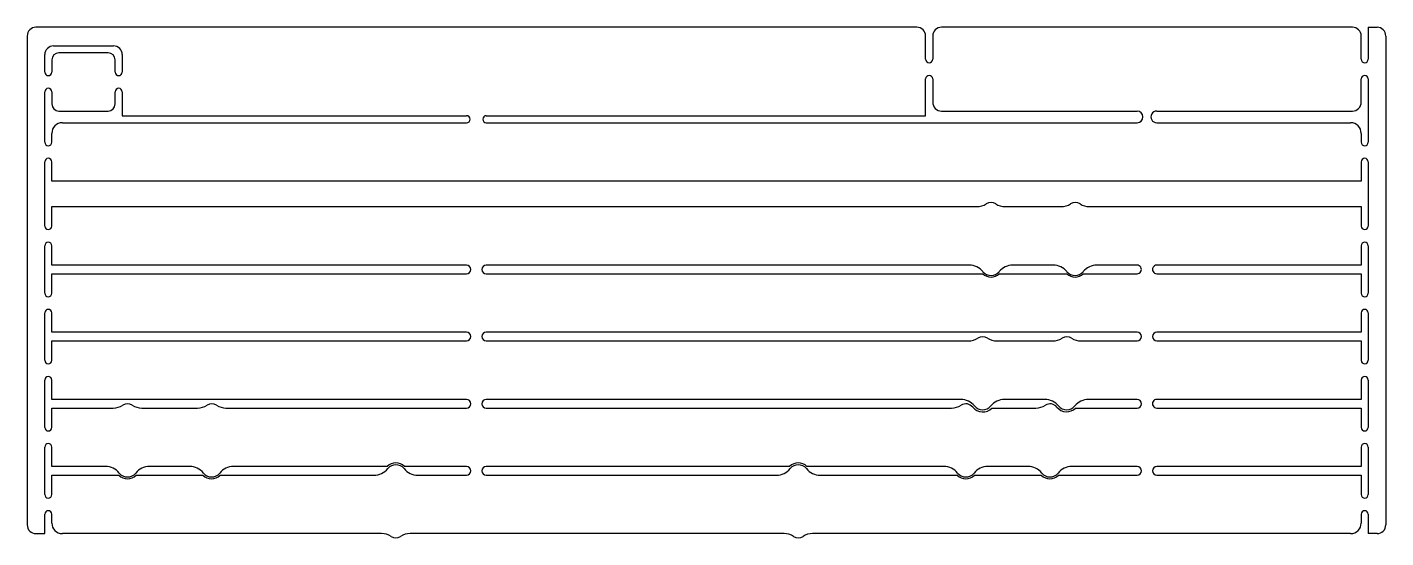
# Model space of a CAD drawing. Extents: x -29 to 357, y -109 to 35.
import ezdxf

# ---------------------------------------------------------------- set-up
doc = ezdxf.new("R2010")
doc.units = 0

msp = doc.modelspace()

# ---------------------------------------------------------------- linework, layer by layer
at = {"layer": 'panel-edge'}
for p, q in [((224.17, 35.42), (-26.03, 35.42)), ((347.88, 35.42), (231.17, 35.42)), ((352.37, 35.42), (352.37, 26.32)), ((352.37, 35.42), (354.88, 35.42)), ((-28.52, 32.92), (-28.52, -105.81)), ((226.67, 26.32), (226.67, 32.92)), ((228.67, 32.92), (228.67, 26.32)), ((350.38, 26.32), (350.38, 32.92)), ((357.38, 32.92), (357.38, -105.81)), ((-23.53, 22.67), (-23.53, 27.63)), ((-21.02, 30.13), (-4.02, 30.13)), ((-5.52, 28.13), (-19.52, 28.13)), ((-1.52, 27.63), (-1.52, 22.67)), ((-21.53, 26.13), (-21.53, 22.67)), ((-3.53, 22.67), (-3.53, 26.13)), ((226.67, 10.3), (226.67, 20.73)), ((228.67, 20.73), (228.67, 14.13)), ((350.38, 14.13), (350.38, 20.73)), ((352.37, 20.73), (352.37, 2.79)), ((-23.53, 2.79), (-23.53, 17.08)), ((-21.53, 17.08), (-21.53, 13.63)), ((-3.53, 13.63), (-3.53, 17.08)), ((-1.52, 17.08), (-1.52, 10.3)), ((-19.52, 11.62), (-5.52, 11.62)), ((231.17, 11.62), (286.73, 11.62)), ((292.32, 11.62), (347.88, 11.62)), ((-18.53, 8.3), (96.28, 8.3)), ((-1.52, 10.3), (96.28, 10.3)), ((101.87, 10.3), (226.67, 10.3)), ((101.87, 8.3), (286.73, 8.3)), ((292.32, 8.3), (347.38, 8.3)), ((-21.53, 2.79), (-21.53, 5.3)), ((350.38, 5.3), (350.38, 2.79)), ((-23.53, -21.02), (-23.53, -2.79)), ((-21.53, -8.3), (-21.53, -2.79)), ((350.38, -2.79), (350.38, -8.3)), ((352.37, -2.79), (352.37, -21.02)), ((350.38, -8.3), (-21.53, -8.3)), ((-21.53, -15.51), (241.19, -15.51)), ((-21.53, -21.02), (-21.53, -15.51)), ((249.28, -15.51), (265.15, -15.51)), ((273.2, -15.51), (350.38, -15.51)), ((350.38, -15.51), (350.38, -21.02)), ((-23.53, -40.07), (-23.53, -26.61)), ((-21.53, -32.11), (-21.53, -26.61)), ((350.38, -26.61), (350.38, -32.11)), ((352.37, -26.61), (352.37, -40.07)), ((-21.53, -40.07), (-21.53, -34.56)), ((96.28, -32.11), (-21.53, -32.11)), ((-21.53, -34.56), (96.28, -34.56)), ((239.03, -32.11), (101.87, -32.11)), ((101.87, -34.56), (242.9, -34.56)), ((247.58, -34.56), (266.77, -34.56)), ((262.9, -32.11), (251.45, -32.11)), ((271.45, -34.56), (286.73, -34.56)), ((286.73, -32.11), (275.32, -32.11)), ((350.38, -32.11), (292.32, -32.11)), ((292.32, -34.56), (350.38, -34.56)), ((350.38, -34.56), (350.38, -40.07)), ((-23.53, -59.12), (-23.53, -45.66)), ((-21.53, -51.16), (-21.53, -45.66)), ((350.38, -45.66), (350.38, -51.16)), ((352.37, -45.66), (352.37, -59.12)), ((96.28, -51.16), (-21.53, -51.16)), ((-21.53, -59.12), (-21.53, -53.61)), ((-21.53, -53.61), (96.28, -53.61)), ((286.73, -51.16), (101.87, -51.16)), ((101.87, -53.61), (238.81, -53.61)), ((246.9, -53.61), (262.77, -53.61)), ((270.82, -53.61), (286.73, -53.61)), ((350.38, -51.16), (292.32, -51.16)), ((292.32, -53.61), (350.38, -53.61)), ((350.38, -53.61), (350.38, -59.12)), ((-23.53, -78.17), (-23.53, -64.71)), ((-21.53, -70.21), (-21.53, -64.71)), ((350.38, -64.71), (350.38, -70.21)), ((352.37, -64.71), (352.37, -78.17)), ((96.28, -70.21), (-21.53, -70.21)), ((-21.53, -72.66), (-4.08, -72.66)), ((-21.53, -78.17), (-21.53, -72.66)), ((4.01, -72.66), (19.88, -72.66)), ((27.93, -72.66), (96.28, -72.66)), ((236.65, -70.21), (101.87, -70.21)), ((101.87, -72.66), (234.05, -72.66)), ((245.45, -72.66), (258.01, -72.66)), ((260.52, -70.21), (249.06, -70.21)), ((269.27, -72.66), (286.73, -72.66)), ((286.73, -70.21), (272.94, -70.21)), ((350.38, -70.21), (292.32, -70.21)), ((292.32, -72.66), (350.38, -72.66)), ((350.38, -72.66), (350.38, -78.17)), ((-23.53, -97.22), (-23.53, -83.76)), ((-21.53, -89.26), (-21.53, -83.76)), ((350.38, -83.76), (350.38, -89.26)), ((352.37, -83.76), (352.37, -97.22)), ((-6.24, -89.26), (-21.53, -89.26)), ((-21.53, -91.71), (-2.49, -91.71)), ((-21.53, -97.22), (-21.53, -91.71)), ((2.42, -91.71), (21.39, -91.71)), ((17.64, -89.26), (6.18, -89.26)), ((26.3, -91.71), (69.99, -91.71)), ((73.75, -89.26), (30.05, -89.26)), ((96.28, -89.26), (78.65, -89.26)), ((82.41, -91.71), (96.28, -91.71)), ((188.05, -89.26), (101.87, -89.26)), ((101.87, -91.71), (184.29, -91.71)), ((231.88, -89.26), (192.95, -89.26)), ((196.71, -91.71), (235.64, -91.71)), ((240.55, -91.71), (259.51, -91.71)), ((255.76, -89.26), (244.3, -89.26)), ((264.42, -91.71), (286.73, -91.71)), ((286.73, -89.26), (268.18, -89.26)), ((350.38, -89.26), (292.32, -89.26)), ((292.32, -91.71), (350.38, -91.71)), ((350.38, -91.71), (350.38, -97.22)), ((-23.53, -108.31), (-23.53, -102.81)), ((-21.53, -105.31), (-21.53, -102.81)), ((350.38, -102.81), (350.38, -105.31)), ((352.37, -102.81), (352.37, -108.31)), ((-26.03, -108.31), (-23.53, -108.31)), ((72.15, -108.31), (-18.53, -108.31)), ((186.45, -108.31), (80.25, -108.31)), ((347.38, -108.31), (194.55, -108.31)), ((354.88, -108.31), (352.37, -108.31))]:
    msp.add_line(p, q, dxfattribs=at)
for centre, radius, start, end in [((-26.03, 32.92), 2.5, 90, 180), ((224.17, 32.92), 2.5, 0, 90), ((231.17, 32.92), 2.5, 90, 180), ((347.88, 32.92), 2.5, 0, 90), ((354.88, 32.92), 2.5, 0, 90), ((-21.02, 27.63), 2.5, 90, 180), ((-19.52, 26.13), 2, 90, 180), ((-5.52, 26.13), 2, 0, 90), ((-4.02, 27.63), 2.5, 0, 90), ((227.67, 26.32), 1, 180.0002, 0), ((351.38, 26.32), 1, 180, 359.9998), ((-22.53, 22.67), 1, 180, 0), ((-2.52, 22.67), 1, 180, 0), ((227.67, 20.73), 1, 0, 180), ((351.38, 20.73), 1, 0, 180), ((-22.53, 17.08), 1, 0, 180), ((-2.52, 17.08), 1, 0, 180), ((-19.52, 13.63), 2, 180, 270), ((-5.52, 13.63), 2, 270, 0), ((231.17, 14.13), 2.5, 180, 270), ((286.73, 9.96), 1.66, 270.0001, 449.9999), ((292.32, 9.96), 1.66, 89.9998, 270), ((347.88, 14.13), 2.5, 270, 0), ((-18.53, 5.3), 3, 90, 180), ((96.28, 9.3), 1, 270, 90), ((101.87, 9.3), 1, 90, 270), ((347.38, 5.3), 3, 0, 90), ((-22.53, 2.79), 1, 180, 0), ((351.38, 2.79), 1, 180, 0), ((-22.53, -2.79), 1, 0, 180), ((351.38, -2.79), 1, 0, 180), ((241.19, -10.51), 5, 270, 302.6481), ((245.24, -16.83), 2.5, 57.3519, 122.6481), ((249.28, -10.51), 5, 237.3519, 270), ((265.15, -10.51), 5, 270, 302.435), ((269.18, -16.84), 2.5, 57.565, 122.435), ((273.2, -10.51), 5, 237.565, 270), ((-22.53, -21.02), 1, 180, 0), ((351.38, -21.02), 1, 180, 0), ((-22.53, -26.61), 1, 0, 180), ((351.38, -26.61), 1, 0, 180), ((96.28, -33.34), 1.22, 270.0001, 90), ((101.87, -33.34), 1.22, 90, 270), ((239.03, -37.11), 5, 39.0962, 90), ((245.24, -32.07), 3.42, 226.8176, 313.1824), ((245.24, -32.07), 3, 219.0962, 320.9038), ((251.45, -37.11), 5, 90, 140.9038), ((262.9, -37.11), 5, 39.0962, 90), ((269.11, -32.07), 3.42, 226.8176, 313.1824), ((269.11, -32.07), 3, 219.0962, 320.9038), ((275.32, -37.11), 5, 90, 140.9038), ((286.73, -33.34), 1.22, 269.9998, 450), ((292.32, -33.34), 1.22, 89.9998, 269.9999), ((-22.53, -40.07), 1, 180, 0), ((351.38, -40.07), 1, 180, 0), ((-22.53, -45.66), 1, 0, 180), ((351.38, -45.66), 1, 0, 180), ((96.28, -52.39), 1.22, 270, 89.9999), ((101.87, -52.39), 1.22, 90, 270), ((238.81, -48.61), 5, 270, 302.6481), ((242.86, -54.93), 2.5, 57.3519, 122.6481), ((246.9, -48.61), 5, 237.3519, 270), ((262.77, -48.61), 5, 270, 302.435), ((266.79, -54.94), 2.5, 57.565, 122.435), ((270.82, -48.61), 5, 237.565, 270), ((286.73, -52.39), 1.23, 270, 450), ((292.32, -52.39), 1.23, 90, 270), ((-22.53, -59.12), 1, 180, 0), ((351.38, -59.12), 1, 180, 0), ((-22.53, -64.71), 1, 0, 180), ((351.38, -64.71), 1, 0, 180), ((-4.08, -67.66), 5, 270, 302.6481), ((-0.03, -73.98), 2.5, 57.3519, 122.6481), ((4.01, -67.66), 5, 237.3519, 270), ((19.88, -67.66), 5, 270, 302.435), ((23.91, -73.99), 2.5, 57.565, 122.435), ((27.93, -67.66), 5, 237.565, 270), ((96.28, -71.44), 1.23, 270, 450), ((101.87, -71.44), 1.23, 90, 269.9999), ((234.05, -67.66), 5, 270, 302.6481), ((236.65, -75.21), 5, 39.0962, 90), ((238.09, -73.98), 2.5, 37.9557, 122.6481), ((242.86, -70.21), 3.57, 218.5889, 316.6801), ((242.86, -70.17), 3, 219.0962, 320.9038), ((249.06, -75.21), 5, 90, 140.9038), ((258.01, -67.66), 5, 270, 302.435), ((260.52, -75.21), 5, 39.0962, 90), ((262.03, -73.99), 2.5, 39.7371, 122.435), ((266.73, -70.17), 3.56, 218.7152, 315.5113), ((266.73, -70.17), 3, 219.0962, 320.9038), ((272.94, -75.21), 5, 90, 140.9038), ((286.73, -71.44), 1.23, 270, 90), ((292.32, -71.44), 1.23, 89.9999, 270.0001), ((-22.53, -78.17), 1, 180, 0), ((351.38, -78.17), 1, 180, 0), ((-22.53, -83.76), 1, 0, 180), ((351.38, -83.76), 1, 0, 180), ((76.2, -91.76), 3.5, 45.4679, 134.5321), ((190.5, -91.76), 3.5, 45.4679, 134.5321), ((-6.24, -94.26), 5, 39.0962, 90), ((-0.03, -89.22), 3.5, 225.4679, 314.5321), ((-0.03, -89.22), 3, 219.0962, 320.9038), ((6.18, -94.26), 5, 90, 140.9038), ((17.64, -94.26), 5, 39.0962, 90), ((23.84, -89.22), 3.5, 225.4679, 314.5321), ((23.84, -89.22), 3, 219.0962, 320.9038), ((30.05, -94.26), 5, 90, 140.9038), ((69.99, -86.71), 5, 270, 320.9038), ((76.2, -91.76), 3, 39.0962, 140.9038), ((82.41, -86.71), 5, 219.0962, 270), ((96.28, -90.49), 1.23, 270, 450), ((101.87, -90.49), 1.23, 90.0001, 270), ((184.29, -86.71), 5, 270, 320.9038), ((190.5, -91.76), 3, 39.0962, 140.9038), ((196.71, -86.71), 5, 219.0962, 270), ((231.88, -94.26), 5, 39.0962, 90), ((238.09, -89.22), 3.5, 225.4679, 314.5321), ((238.09, -89.22), 3, 219.0962, 320.9038), ((244.3, -94.26), 5, 90, 140.9038), ((255.76, -94.26), 5, 39.0962, 90), ((261.97, -89.22), 3.5, 225.4679, 314.5321), ((261.97, -89.22), 3, 219.0962, 320.9038), ((268.18, -94.26), 5, 90, 140.9038), ((286.73, -90.49), 1.22, 270, 450), ((292.32, -90.49), 1.22, 90, 270), ((-22.53, -97.22), 1, 180, 0), ((351.38, -97.22), 1, 180, 0), ((-22.53, -102.81), 1, 0, 180), ((351.38, -102.81), 1, 0, 180), ((-26.03, -105.81), 2.5, 180, 270), ((-18.53, -105.31), 3, 180, 270), ((347.38, -105.31), 3, 270, 0), ((354.88, -105.81), 2.5, 270, 0), ((72.15, -113.31), 5, 57.3519, 90), ((76.2, -107), 2.5, 237.3519, 302.6481), ((80.25, -113.31), 5, 90, 122.6481), ((186.45, -113.31), 5, 57.3519, 90), ((190.5, -107), 2.5, 237.3519, 302.6481), ((194.55, -113.31), 5, 90, 122.6481)]:
    msp.add_arc(centre, radius, start, end, dxfattribs=at)

doc.saveas('drawing.dxf')
